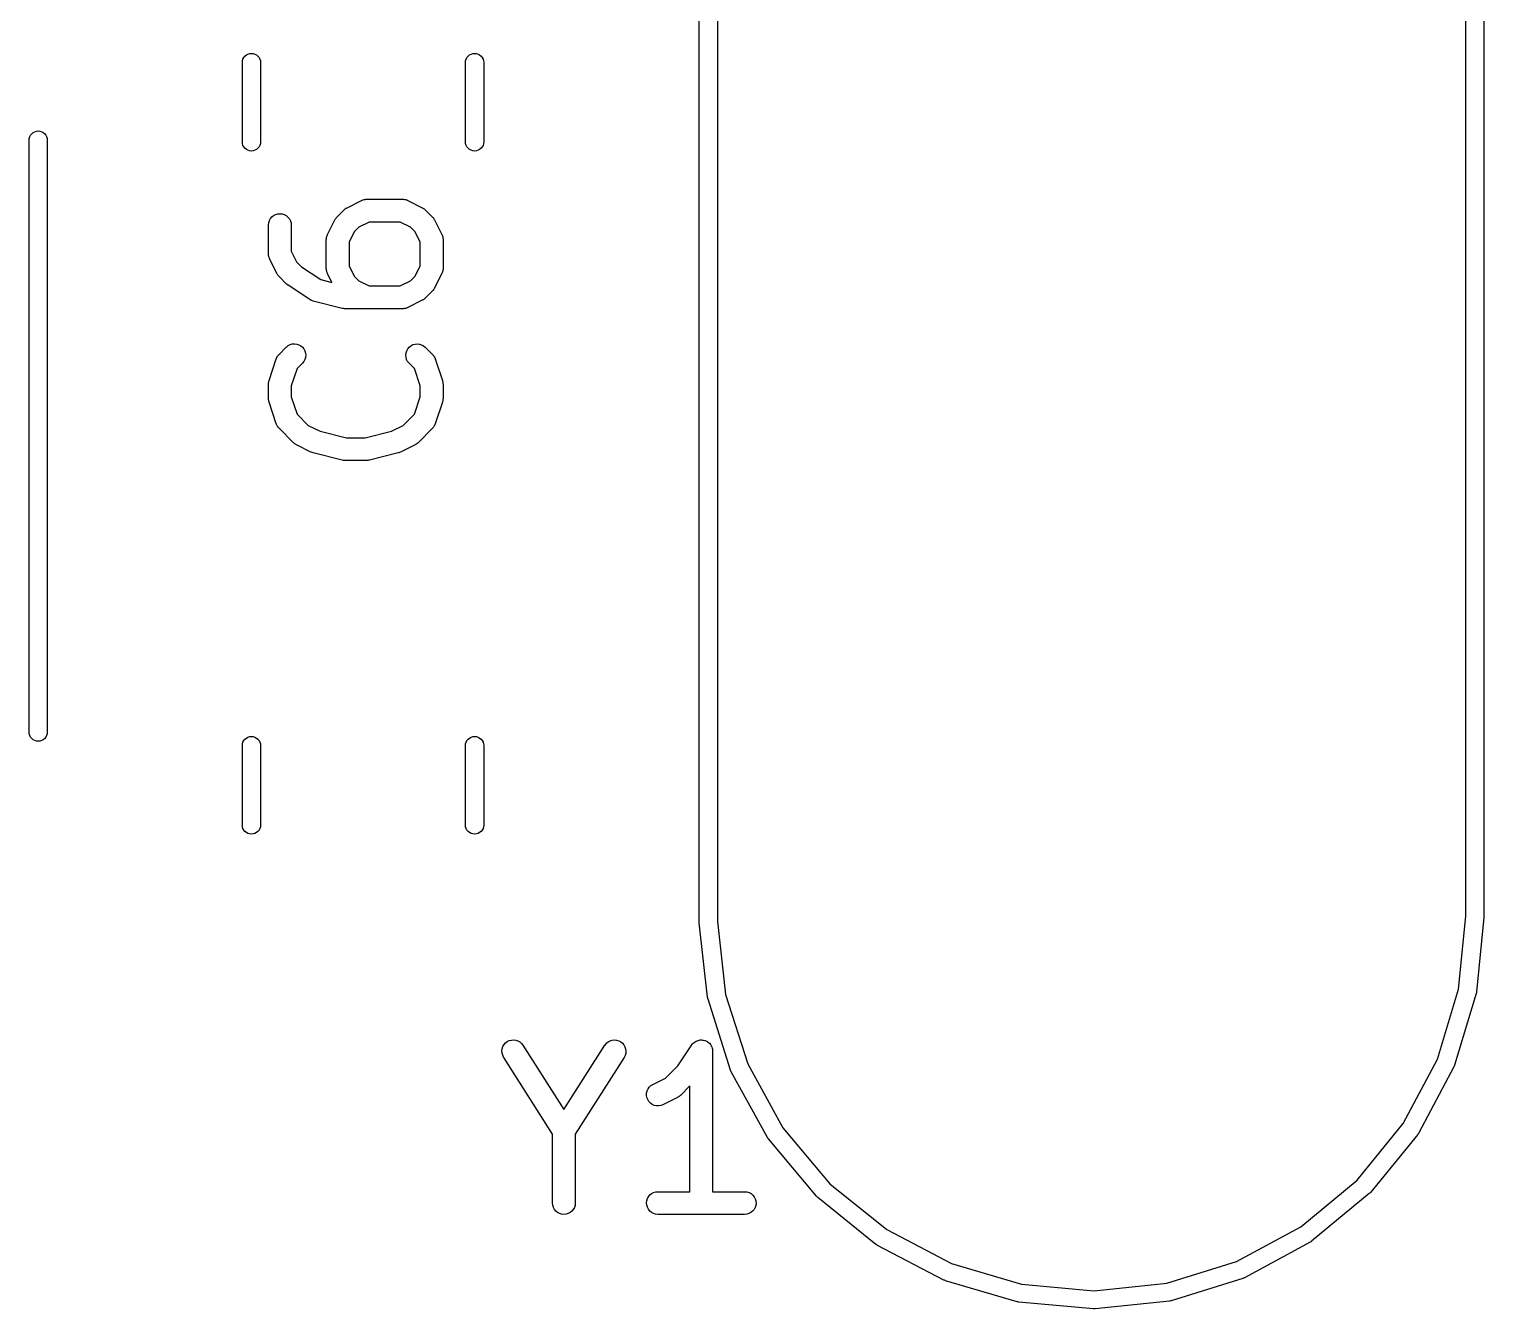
# Model space of a CAD drawing. Extents: x -1.2 to 49.3, y 2.3 to 45.6.
# Drawn here: x 27.1 to 36.69, y 2.25 to 10.68 of the extents above; entities that cross this region are included whole.
import ezdxf

# ---------------------------------------------------------------- set-up
doc = ezdxf.new("R2010")
doc.units = 0
doc.layers.add('BLACK', color=7, linetype='CONTINUOUS')

msp = doc.modelspace()

# ---------------------------------------------------------------- linework, layer by layer
at = {"layer": 'BLACK', "linetype": 'CONTINUOUS'}
for p, q in [((31.515, 4.83205), (31.515, 11.0879)), ((31.635, 11.0821), (31.635, 4.83528)), ((36.565, 4.83795), (36.565, 11.0847)), ((36.685, 11.0879), (36.685, 4.83205)), ((28.505, 10.4642), (28.5059, 10.473)), ((28.505, 9.9358), (28.505, 10.4642)), ((28.5059, 10.473), (28.5093, 10.4843)), ((28.5093, 10.4843), (28.5149, 10.4947)), ((28.5149, 10.4947), (28.5224, 10.5039)), ((28.5224, 10.5039), (28.5315, 10.5114)), ((28.5315, 10.5114), (28.5419, 10.517)), ((28.5419, 10.517), (28.5532, 10.5204)), ((28.5532, 10.5204), (28.565, 10.5215)), ((28.565, 10.5215), (28.5768, 10.5204)), ((28.5768, 10.5204), (28.5881, 10.517)), ((28.5881, 10.517), (28.5985, 10.5114)), ((28.5985, 10.5114), (28.6076, 10.5039)), ((28.6076, 10.5039), (28.6151, 10.4947)), ((28.6151, 10.4947), (28.6207, 10.4843)), ((28.6207, 10.4843), (28.6241, 10.473)), ((28.6241, 10.473), (28.625, 10.4642)), ((28.625, 10.4642), (28.625, 9.9358)), ((29.975, 10.4642), (29.9759, 10.473)), ((29.975, 9.9358), (29.975, 10.4642)), ((29.9759, 10.473), (29.9793, 10.4843)), ((29.9793, 10.4843), (29.9849, 10.4947)), ((29.9849, 10.4947), (29.9924, 10.5039)), ((29.9924, 10.5039), (30.0015, 10.5114)), ((30.0015, 10.5114), (30.0119, 10.517)), ((30.0119, 10.517), (30.0232, 10.5204)), ((30.0232, 10.5204), (30.035, 10.5215)), ((30.035, 10.5215), (30.0468, 10.5204)), ((30.0468, 10.5204), (30.0581, 10.517)), ((30.0581, 10.517), (30.0685, 10.5114)), ((30.0685, 10.5114), (30.0776, 10.5039)), ((30.0776, 10.5039), (30.0851, 10.4947)), ((30.0851, 10.4947), (30.0907, 10.4843)), ((30.0907, 10.4843), (30.0941, 10.473)), ((30.0941, 10.473), (30.095, 10.4642)), ((30.095, 10.4642), (30.095, 9.9358)), ((27.1009, 9.96176), (27.1043, 9.97307)), ((27.1043, 9.97307), (27.1099, 9.98349)), ((27.1099, 9.98349), (27.1174, 9.99263)), ((27.1174, 9.99263), (27.1265, 10.0001)), ((27.1265, 10.0001), (27.1369, 10.0057)), ((27.1369, 10.0057), (27.1482, 10.0091)), ((27.1482, 10.0091), (27.16, 10.0103)), ((27.16, 10.0103), (27.1718, 10.0091)), ((27.1718, 10.0091), (27.1831, 10.0057)), ((27.1831, 10.0057), (27.1935, 10.0001)), ((27.1935, 10.0001), (27.2026, 9.99263)), ((27.2026, 9.99263), (27.2101, 9.98349)), ((27.2101, 9.98349), (27.2157, 9.97307)), ((27.2157, 9.97307), (27.2191, 9.96176)), ((27.1, 9.95295), (27.1009, 9.96176)), ((27.1, 8.00295), (27.1, 9.95295)), ((27.2191, 9.96176), (27.22, 9.95295)), ((27.22, 9.95295), (27.22, 6.04705)), ((28.5059, 9.92699), (28.505, 9.9358)), ((28.5093, 9.91568), (28.5059, 9.92699)), ((28.5149, 9.90525), (28.5093, 9.91568)), ((28.5224, 9.89612), (28.5149, 9.90525)), ((28.5315, 9.88862), (28.5224, 9.89612)), ((28.5419, 9.88305), (28.5315, 9.88862)), ((28.5532, 9.87962), (28.5419, 9.88305)), ((28.565, 9.87846), (28.5532, 9.87962)), ((28.5768, 9.87962), (28.565, 9.87846)), ((28.5881, 9.88305), (28.5768, 9.87962)), ((28.5985, 9.88862), (28.5881, 9.88305)), ((28.6076, 9.89612), (28.5985, 9.88862)), ((28.6151, 9.90525), (28.6076, 9.89612)), ((28.6207, 9.91568), (28.6151, 9.90525)), ((28.6241, 9.92699), (28.6207, 9.91568)), ((28.625, 9.9358), (28.6241, 9.92699)), ((29.9759, 9.92699), (29.975, 9.9358)), ((29.9793, 9.91568), (29.9759, 9.92699)), ((29.9849, 9.90525), (29.9793, 9.91568)), ((29.9924, 9.89612), (29.9849, 9.90525)), ((30.0015, 9.88862), (29.9924, 9.89612)), ((30.0119, 9.88305), (30.0015, 9.88862)), ((30.0232, 9.87962), (30.0119, 9.88305)), ((30.035, 9.87846), (30.0232, 9.87962)), ((30.0468, 9.87962), (30.035, 9.87846)), ((30.0581, 9.88305), (30.0468, 9.87962)), ((30.0685, 9.88862), (30.0581, 9.88305)), ((30.0776, 9.89612), (30.0685, 9.88862)), ((30.0851, 9.90525), (30.0776, 9.89612)), ((30.0907, 9.91568), (30.0851, 9.90525)), ((30.0941, 9.92699), (30.0907, 9.91568)), ((30.095, 9.9358), (30.0941, 9.92699)), ((29.1279, 9.44351), (29.1755, 9.49113)), ((29.1755, 9.49113), (29.1763, 9.49186)), ((29.1763, 9.49186), (29.1796, 9.49449)), ((29.1796, 9.49449), (29.1826, 9.49739)), ((29.1826, 9.49739), (29.1853, 9.49905)), ((29.1853, 9.49905), (29.1877, 9.501)), ((29.1877, 9.501), (29.1915, 9.50293)), ((29.1915, 9.50293), (29.195, 9.50518)), ((29.195, 9.50518), (29.2903, 9.5528)), ((29.2903, 9.5528), (29.2912, 9.55326)), ((29.2912, 9.55326), (29.2933, 9.55402)), ((29.2933, 9.55402), (29.2952, 9.55506)), ((29.2952, 9.55506), (29.3001, 9.55654)), ((29.3001, 9.55654), (29.3049, 9.5583)), ((29.3049, 9.5583), (29.3071, 9.55865)), ((29.3071, 9.55865), (29.3092, 9.55929)), ((29.3092, 9.55929), (29.3143, 9.55979)), ((29.3143, 9.55979), (29.3194, 9.56059)), ((29.3194, 9.56059), (29.3216, 9.5605)), ((29.3216, 9.5605), (29.3238, 9.56072)), ((29.3238, 9.56072), (29.5619, 9.56072)), ((29.5619, 9.56072), (29.563, 9.56071)), ((29.563, 9.56071), (29.5651, 9.56046)), ((29.5651, 9.56046), (29.5674, 9.56052)), ((29.5674, 9.56052), (29.5724, 9.55965)), ((29.5724, 9.55965), (29.5775, 9.55908)), ((29.5775, 9.55908), (29.5796, 9.55841)), ((29.5796, 9.55841), (29.5818, 9.55804)), ((29.5818, 9.55804), (29.5866, 9.5562)), ((29.5866, 9.5562), (29.5914, 9.55465)), ((29.5914, 9.55465), (29.5934, 9.55359)), ((29.5934, 9.55359), (29.5954, 9.5528)), ((29.5954, 9.5528), (29.6907, 9.50518)), ((29.6907, 9.50518), (29.6916, 9.5047)), ((29.6916, 9.5047), (29.6952, 9.50241)), ((29.6952, 9.50241), (29.6989, 9.50042)), ((29.6989, 9.50042), (29.7013, 9.49844)), ((29.7013, 9.49844), (29.7039, 9.49674)), ((29.7039, 9.49674), (29.7069, 9.4938)), ((29.7069, 9.4938), (29.7102, 9.49113)), ((29.7102, 9.49113), (29.7578, 9.44351)), ((28.6774, 9.39152), (28.679, 9.40607)), ((28.679, 9.40607), (28.6834, 9.42002)), ((28.6834, 9.42002), (28.6905, 9.43285)), ((28.6905, 9.43285), (28.6999, 9.44406)), ((28.6999, 9.44406), (28.7113, 9.45323)), ((28.7113, 9.45323), (28.7243, 9.46002)), ((28.7243, 9.46002), (28.7383, 9.46415)), ((28.7383, 9.46415), (28.7529, 9.46547)), ((28.7529, 9.46547), (28.7675, 9.46394)), ((28.7675, 9.46394), (28.7814, 9.45962)), ((28.7814, 9.45962), (28.7943, 9.45266)), ((28.7943, 9.45266), (28.8056, 9.44332)), ((28.8056, 9.44332), (28.8148, 9.43198)), ((28.8148, 9.43198), (28.8217, 9.41906)), ((28.8217, 9.41906), (28.826, 9.40504)), ((28.826, 9.40504), (28.8274, 9.39048)), ((29.0663, 9.32878), (29.1139, 9.42402)), ((29.1139, 9.42402), (29.1143, 9.42495)), ((29.1143, 9.42495), (29.1166, 9.42849)), ((29.1166, 9.42849), (29.1186, 9.4322)), ((29.1186, 9.4322), (29.1206, 9.43461)), ((29.1206, 9.43461), (29.1223, 9.43723)), ((29.1223, 9.43723), (29.1252, 9.44025)), ((29.1252, 9.44025), (29.1279, 9.44351)), ((29.3415, 9.41071), (29.273, 9.37646)), ((29.5442, 9.41071), (29.3415, 9.41071)), ((29.6127, 9.37646), (29.5442, 9.41071)), ((29.7578, 9.44351), (29.7585, 9.44276)), ((29.7585, 9.44276), (29.7612, 9.43947)), ((29.7612, 9.43947), (29.7641, 9.43641)), ((29.7641, 9.43641), (29.7657, 9.43376)), ((29.7657, 9.43376), (29.7677, 9.43132)), ((29.7677, 9.43132), (29.7696, 9.42759)), ((29.7696, 9.42759), (29.7718, 9.42402)), ((29.7718, 9.42402), (29.8195, 9.32878)), ((28.6774, 9.39048), (28.6774, 9.39152)), ((28.6774, 9.2), (28.6774, 9.39048)), ((28.8274, 9.39048), (28.8274, 9.21771)), ((29.0583, 9.29629), (29.0586, 9.29848)), ((29.0585, 9.30069), (29.0594, 9.30574)), ((29.0586, 9.29848), (29.0585, 9.30069)), ((29.0594, 9.30574), (29.06, 9.31083)), ((29.06, 9.31083), (29.0606, 9.31293)), ((29.0606, 9.31293), (29.061, 9.31511)), ((29.061, 9.31511), (29.0628, 9.3199)), ((29.0628, 9.3199), (29.0644, 9.32479)), ((29.0644, 9.32479), (29.0655, 9.32672)), ((29.0655, 9.32672), (29.0663, 9.32878)), ((29.2426, 9.34605), (29.2083, 9.27753)), ((29.273, 9.37646), (29.2426, 9.34605)), ((29.6431, 9.34605), (29.6127, 9.37646)), ((29.6774, 9.27753), (29.6431, 9.34605)), ((29.8195, 9.32878), (29.8199, 9.32784)), ((29.8199, 9.32784), (29.8207, 9.32576)), ((29.8207, 9.32576), (29.8217, 9.32382)), ((29.8217, 9.32382), (29.8232, 9.31891)), ((29.8232, 9.31891), (29.825, 9.3141)), ((29.825, 9.3141), (29.8253, 9.31193)), ((29.8253, 9.31193), (29.826, 9.30981)), ((29.826, 9.30981), (29.8265, 9.3047)), ((29.8265, 9.3047), (29.8273, 9.29964)), ((29.8273, 9.29964), (29.8272, 9.29743)), ((28.8274, 9.21771), (28.8616, 9.14919)), ((29.0583, 9.29524), (29.0583, 9.29629)), ((29.0583, 9.10476), (29.0583, 9.29524)), ((29.2083, 9.27753), (29.2083, 9.12247)), ((29.6774, 9.12247), (29.6774, 9.27753)), ((29.8272, 9.29743), (29.8274, 9.29524)), ((29.8274, 9.29524), (29.8274, 9.10476)), ((28.6776, 9.19781), (28.6774, 9.2)), ((28.6775, 9.1956), (28.6776, 9.19781)), ((28.6783, 9.19054), (28.6775, 9.1956)), ((28.6788, 9.18543), (28.6783, 9.19054)), ((28.6794, 9.18331), (28.6788, 9.18543)), ((28.6798, 9.18114), (28.6794, 9.18331)), ((28.6816, 9.17633), (28.6798, 9.18114)), ((28.683, 9.17142), (28.6816, 9.17633)), ((28.6841, 9.16947), (28.683, 9.17142)), ((28.6848, 9.1674), (28.6841, 9.16947)), ((28.6853, 9.16646), (28.6848, 9.1674)), ((28.7329, 9.07122), (28.6853, 9.16646)), ((28.8616, 9.14919), (28.8954, 9.11543)), ((28.8954, 9.11543), (29.0213, 9.03151)), ((29.2083, 9.12247), (29.2426, 9.05395)), ((29.6431, 9.05395), (29.6774, 9.12247)), ((28.7352, 9.06765), (28.7329, 9.07122)), ((28.7371, 9.06391), (28.7352, 9.06765)), ((28.739, 9.06147), (28.7371, 9.06391)), ((28.7407, 9.05883), (28.739, 9.06147)), ((28.7436, 9.05576), (28.7407, 9.05883)), ((28.7462, 9.05247), (28.7436, 9.05576)), ((28.747, 9.05173), (28.7462, 9.05247)), ((28.7946, 9.00411), (28.747, 9.05173)), ((29.0213, 9.03151), (29.0954, 9.01299)), ((29.0585, 9.10257), (29.0583, 9.10476)), ((29.0585, 9.10036), (29.0585, 9.10257)), ((29.0593, 9.0953), (29.0585, 9.10036)), ((29.0598, 9.09019), (29.0593, 9.0953)), ((29.0604, 9.08807), (29.0598, 9.09019)), ((29.0607, 9.0859), (29.0604, 9.08807)), ((29.0625, 9.0811), (29.0607, 9.0859)), ((29.064, 9.07618), (29.0625, 9.0811)), ((29.065, 9.07423), (29.064, 9.07618)), ((29.0658, 9.07216), (29.065, 9.07423)), ((29.0663, 9.07122), (29.0658, 9.07216)), ((29.0954, 9.01299), (29.0663, 9.07122)), ((29.2426, 9.05395), (29.273, 9.02354)), ((29.273, 9.02354), (29.3415, 8.98929)), ((29.5442, 8.98929), (29.6127, 9.02354)), ((29.6127, 9.02354), (29.6431, 9.05395)), ((29.8195, 9.07122), (29.7718, 8.97598)), ((29.8203, 9.07328), (29.8195, 9.07122)), ((29.8213, 9.07522), (29.8203, 9.07328)), ((29.8229, 9.08009), (29.8213, 9.07522)), ((29.8247, 9.08489), (29.8229, 9.08009)), ((29.8251, 9.08707), (29.8247, 9.08489)), ((29.8257, 9.08917), (29.8251, 9.08707)), ((29.8263, 9.09426), (29.8257, 9.08917)), ((29.8272, 9.09931), (29.8263, 9.09426)), ((29.8274, 9.10371), (29.8271, 9.10152)), ((29.8271, 9.10152), (29.8272, 9.09931)), ((29.8274, 9.10476), (29.8274, 9.10371)), ((28.7999, 8.99977), (28.7946, 9.00411)), ((28.8051, 8.99533), (28.7999, 8.99977)), ((28.8059, 8.99482), (28.8051, 8.99533)), ((28.806, 8.99474), (28.8059, 8.99482)), ((28.8059, 8.99482), (28.8059, 8.99482)), ((28.8059, 8.99482), (28.8059, 8.99482)), ((28.9489, 8.8995), (28.806, 8.99474)), ((29.3415, 8.98929), (29.5442, 8.98929)), ((29.7578, 8.95649), (29.7102, 8.90887)), ((29.7605, 8.95975), (29.7578, 8.95649)), ((29.7634, 8.96277), (29.7605, 8.95975)), ((29.7651, 8.96539), (29.7634, 8.96277)), ((29.7671, 8.9678), (29.7651, 8.96539)), ((29.7691, 8.97151), (29.7671, 8.9678)), ((29.7714, 8.97505), (29.7691, 8.97151)), ((29.7718, 8.97598), (29.7714, 8.97505)), ((28.9533, 8.89714), (28.9489, 8.8995)), ((28.9576, 8.89452), (28.9533, 8.89714)), ((28.9597, 8.89371), (28.9576, 8.89452)), ((28.9618, 8.89261), (28.9597, 8.89371)), ((28.9666, 8.89115), (28.9618, 8.89261)), ((28.9713, 8.88941), (28.9666, 8.89115)), ((28.9723, 8.88914), (28.9713, 8.88941)), ((29.1628, 8.84152), (28.9723, 8.88914)), ((29.1641, 8.84133), (29.1628, 8.84152)), ((29.1654, 8.84093), (29.1641, 8.84133)), ((29.1713, 8.84026), (29.1654, 8.84093)), ((29.1772, 8.83938), (29.1713, 8.84026)), ((29.1786, 8.83944), (29.1772, 8.83938)), ((29.1799, 8.83929), (29.1786, 8.83944)), ((29.181, 8.83929), (29.1799, 8.83929)), ((29.5619, 8.83929), (29.181, 8.83929)), ((29.5641, 8.8395), (29.5619, 8.83929)), ((29.5663, 8.83941), (29.5641, 8.8395)), ((29.5714, 8.84021), (29.5663, 8.83941)), ((29.5765, 8.84071), (29.5714, 8.84021)), ((29.5786, 8.84135), (29.5765, 8.84071)), ((29.5808, 8.8417), (29.5786, 8.84135)), ((29.5856, 8.84346), (29.5808, 8.8417)), ((29.5905, 8.84494), (29.5856, 8.84346)), ((29.5924, 8.84598), (29.5905, 8.84494)), ((29.5945, 8.84674), (29.5924, 8.84598)), ((29.5954, 8.8472), (29.5945, 8.84674)), ((29.6907, 8.89482), (29.5954, 8.8472)), ((29.6943, 8.89707), (29.6907, 8.89482)), ((29.698, 8.899), (29.6943, 8.89707)), ((29.7004, 8.90095), (29.698, 8.899)), ((29.7031, 8.90261), (29.7004, 8.90095)), ((29.7061, 8.90551), (29.7031, 8.90261)), ((29.7094, 8.90814), (29.7061, 8.90551)), ((29.7102, 8.90887), (29.7094, 8.90814)), ((28.7377, 8.52744), (28.7409, 8.5314)), ((28.7409, 8.5314), (28.7439, 8.53554)), ((28.7439, 8.53554), (28.7456, 8.53704)), ((28.7456, 8.53704), (28.747, 8.53875)), ((28.747, 8.53875), (28.7946, 8.58637)), ((28.7946, 8.58637), (28.7953, 8.5871)), ((28.7953, 8.5871), (28.8068, 8.59623)), ((28.8068, 8.59623), (28.8198, 8.60297)), ((28.8198, 8.60297), (28.8338, 8.60705)), ((28.8338, 8.60705), (28.8484, 8.60833)), ((28.8484, 8.60833), (28.863, 8.60675)), ((28.863, 8.60675), (28.8769, 8.60237)), ((28.8769, 8.60237), (28.8898, 8.59536)), ((28.8898, 8.59536), (28.901, 8.586)), ((28.901, 8.586), (28.9102, 8.57462)), ((28.9102, 8.57462), (28.9171, 8.56167)), ((28.9171, 8.56167), (28.9212, 8.54764)), ((28.9226, 8.53307), (28.9211, 8.51851)), ((28.9212, 8.54764), (28.9226, 8.53307)), ((29.5821, 8.53412), (29.5837, 8.54867)), ((29.5834, 8.51954), (29.5821, 8.53412)), ((29.5837, 8.54867), (29.5881, 8.56264)), ((29.5881, 8.56264), (29.5951, 8.57549)), ((29.5951, 8.57549), (29.6045, 8.58674)), ((29.6045, 8.58674), (29.6159, 8.59595)), ((29.6159, 8.59595), (29.6288, 8.60277)), ((29.6288, 8.60277), (29.6428, 8.60696)), ((29.6428, 8.60696), (29.6574, 8.60833)), ((29.6574, 8.60833), (29.672, 8.60685)), ((29.672, 8.60685), (29.686, 8.60257)), ((29.686, 8.60257), (29.6989, 8.59566)), ((29.6989, 8.59566), (29.7102, 8.58637)), ((29.7102, 8.58637), (29.7578, 8.53875)), ((29.7578, 8.53875), (29.7585, 8.538)), ((29.7585, 8.538), (29.7599, 8.53628)), ((29.7599, 8.53628), (29.7615, 8.53476)), ((29.7615, 8.53476), (29.7645, 8.53056)), ((28.6812, 8.36658), (28.7288, 8.50943)), ((28.7288, 8.50943), (28.7292, 8.51042)), ((28.7292, 8.51042), (28.7301, 8.51243)), ((28.7301, 8.51243), (28.7308, 8.51454)), ((28.7308, 8.51454), (28.7332, 8.51906)), ((28.7332, 8.51906), (28.7353, 8.52371)), ((28.7353, 8.52371), (28.7366, 8.52549)), ((28.7366, 8.52549), (28.7377, 8.52744)), ((28.8656, 8.4452), (28.8274, 8.33069)), ((28.9007, 8.4803), (28.8656, 8.4452)), ((28.9099, 8.49161), (28.9007, 8.4803)), ((28.9169, 8.50451), (28.9099, 8.49161)), ((28.9211, 8.51851), (28.9169, 8.50451)), ((29.5875, 8.50548), (29.5834, 8.51954)), ((29.5942, 8.49249), (29.5875, 8.50548)), ((29.6034, 8.48105), (29.5942, 8.49249)), ((29.6041, 8.4803), (29.6034, 8.48105)), ((29.6392, 8.4452), (29.6041, 8.4803)), ((29.6774, 8.33069), (29.6392, 8.4452)), ((29.7645, 8.53056), (29.7677, 8.52656)), ((29.7677, 8.52656), (29.7687, 8.52461)), ((29.7687, 8.52461), (29.77, 8.5228)), ((29.77, 8.5228), (29.772, 8.51811)), ((29.772, 8.51811), (29.7744, 8.51357)), ((29.7744, 8.51357), (29.775, 8.51145)), ((29.775, 8.51145), (29.7759, 8.50943)), ((29.7759, 8.50943), (29.8235, 8.36658)), ((28.6774, 8.3439), (28.6779, 8.34809)), ((28.6774, 8.34286), (28.6774, 8.3439)), ((28.6774, 8.24762), (28.6774, 8.34286)), ((28.6779, 8.34809), (28.678, 8.3523)), ((28.678, 8.3523), (28.6787, 8.35535)), ((28.6787, 8.35535), (28.679, 8.35845)), ((28.679, 8.35845), (28.6803, 8.36247)), ((28.6803, 8.36247), (28.6812, 8.36658)), ((29.8235, 8.36658), (29.8239, 8.36558)), ((29.8239, 8.36558), (29.8247, 8.36146)), ((29.8247, 8.36146), (29.826, 8.35743)), ((29.826, 8.35743), (29.8263, 8.35431)), ((29.8263, 8.35431), (29.8269, 8.35126)), ((29.8269, 8.35126), (29.827, 8.34706)), ((29.827, 8.34706), (29.8274, 8.34286)), ((29.8274, 8.34286), (29.8274, 8.24762)), ((28.6778, 8.24342), (28.6774, 8.24762)), ((28.6779, 8.23921), (28.6778, 8.24342)), ((28.8274, 8.33069), (28.8274, 8.25979)), ((28.8274, 8.25979), (28.8656, 8.14528)), ((29.6392, 8.14528), (29.6774, 8.25979)), ((29.6774, 8.25979), (29.6774, 8.33069)), ((29.8274, 8.24657), (29.8269, 8.24238)), ((29.8274, 8.24762), (29.8274, 8.24657)), ((28.6785, 8.23616), (28.6779, 8.23921)), ((28.6788, 8.23305), (28.6785, 8.23616)), ((28.68, 8.22902), (28.6788, 8.23305)), ((28.6809, 8.2249), (28.68, 8.22902)), ((28.6812, 8.2239), (28.6809, 8.2249)), ((28.7288, 8.08104), (28.6812, 8.2239)), ((29.8235, 8.2239), (29.7759, 8.08104)), ((29.8245, 8.22801), (29.8235, 8.2239)), ((29.8257, 8.23203), (29.8245, 8.22801)), ((29.8261, 8.23513), (29.8257, 8.23203)), ((29.8268, 8.23818), (29.8261, 8.23513)), ((29.8269, 8.24238), (29.8268, 8.23818)), ((28.7297, 8.07903), (28.7288, 8.08104)), ((28.7304, 8.07691), (28.7297, 8.07903)), ((28.7327, 8.07236), (28.7304, 8.07691)), ((28.7348, 8.06768), (28.7327, 8.07236)), ((28.7361, 8.06587), (28.7348, 8.06768)), ((28.7371, 8.06391), (28.7361, 8.06587)), ((28.7403, 8.05991), (28.7371, 8.06391)), ((28.7433, 8.05572), (28.7403, 8.05991)), ((28.7449, 8.0542), (28.7433, 8.05572)), ((28.7462, 8.05247), (28.7449, 8.0542)), ((28.747, 8.05173), (28.7462, 8.05247)), ((28.8422, 7.95649), (28.747, 8.05173)), ((28.8656, 8.14528), (28.9397, 8.07116)), ((28.9397, 8.07116), (29.0167, 8.03267)), ((29.4881, 8.03267), (29.5651, 8.07116)), ((29.5651, 8.07116), (29.6392, 8.14528)), ((29.7578, 8.05173), (29.6626, 7.95649)), ((29.7592, 8.05343), (29.7578, 8.05173)), ((29.7608, 8.05493), (29.7592, 8.05343)), ((29.7638, 8.05907), (29.7608, 8.05493)), ((29.7671, 8.06304), (29.7638, 8.05907)), ((29.7681, 8.06499), (29.7671, 8.06304)), ((29.7694, 8.06677), (29.7681, 8.06499)), ((29.7716, 8.07142), (29.7694, 8.06677)), ((29.774, 8.07594), (29.7716, 8.07142)), ((29.7746, 8.07805), (29.774, 8.07594)), ((29.7756, 8.08005), (29.7746, 8.07805)), ((29.7759, 8.08104), (29.7756, 8.08005)), ((27.1, 6.04705), (27.1, 8.00295)), ((27.1, 8.00295), (27.1, 8.00295)), ((28.8455, 7.95382), (28.8422, 7.95649)), ((29.0167, 8.03267), (29.1902, 7.98929)), ((29.1902, 7.98929), (29.3146, 7.98929)), ((29.3146, 7.98929), (29.4881, 8.03267)), ((29.6618, 7.95576), (29.6585, 7.95313)), ((29.6626, 7.95649), (29.6618, 7.95576)), ((28.8485, 7.95088), (28.8455, 7.95382)), ((28.8511, 7.94918), (28.8485, 7.95088)), ((28.8535, 7.9472), (28.8511, 7.94918)), ((28.8572, 7.94521), (28.8535, 7.9472)), ((28.8608, 7.94292), (28.8572, 7.94521)), ((28.8617, 7.94244), (28.8608, 7.94292)), ((28.9569, 7.89482), (28.8617, 7.94244)), ((28.9573, 7.8947), (28.9569, 7.89482)), ((28.9576, 7.89452), (28.9573, 7.8947)), ((28.9641, 7.89209), (28.9576, 7.89452)), ((28.9706, 7.88958), (28.9641, 7.89209)), ((28.9709, 7.88953), (28.9706, 7.88958)), ((28.9713, 7.88941), (28.9709, 7.88953)), ((28.9723, 7.88914), (28.9713, 7.88941)), ((29.1628, 7.84152), (28.9723, 7.88914)), ((29.5325, 7.88914), (29.342, 7.84152)), ((29.5328, 7.88926), (29.5325, 7.88914)), ((29.5331, 7.88932), (29.5328, 7.88926)), ((29.5396, 7.8917), (29.5331, 7.88932)), ((29.5463, 7.89406), (29.5396, 7.8917)), ((29.5466, 7.89424), (29.5463, 7.89406)), ((29.5469, 7.89436), (29.5466, 7.89424)), ((29.5478, 7.89482), (29.5469, 7.89436)), ((29.6431, 7.94244), (29.5478, 7.89482)), ((29.6466, 7.94469), (29.6431, 7.94244)), ((29.6504, 7.94662), (29.6466, 7.94469)), ((29.6528, 7.94857), (29.6504, 7.94662)), ((29.6555, 7.95023), (29.6528, 7.94857)), ((29.6585, 7.95313), (29.6555, 7.95023)), ((29.1641, 7.84133), (29.1628, 7.84152)), ((29.1654, 7.84092), (29.1641, 7.84133)), ((29.1713, 7.84026), (29.1654, 7.84092)), ((29.1772, 7.83938), (29.1713, 7.84026)), ((29.1786, 7.83944), (29.1772, 7.83938)), ((29.1799, 7.83929), (29.1786, 7.83944)), ((29.181, 7.83929), (29.1799, 7.83929)), ((29.3238, 7.83929), (29.181, 7.83929)), ((29.3251, 7.83942), (29.3238, 7.83929)), ((29.3265, 7.83933), (29.3251, 7.83942)), ((29.3324, 7.84013), (29.3265, 7.83933)), ((29.3384, 7.84071), (29.3324, 7.84013)), ((29.3397, 7.8411), (29.3384, 7.84071)), ((29.341, 7.84128), (29.3397, 7.8411)), ((29.342, 7.84152), (29.341, 7.84128)), ((27.1009, 6.03824), (27.1, 6.04705)), ((27.22, 6.04705), (27.2191, 6.03824)), ((27.1043, 6.02693), (27.1009, 6.03824)), ((27.1099, 6.0165), (27.1043, 6.02693)), ((27.1174, 6.00737), (27.1099, 6.0165)), ((27.1265, 5.99987), (27.1174, 6.00737)), ((27.1369, 5.9943), (27.1265, 5.99987)), ((27.1482, 5.99087), (27.1369, 5.9943)), ((27.16, 5.98971), (27.1482, 5.99087)), ((27.1718, 5.99087), (27.16, 5.98971)), ((27.1831, 5.9943), (27.1718, 5.99087)), ((27.1935, 5.99987), (27.1831, 5.9943)), ((27.2026, 6.00737), (27.1935, 5.99987)), ((27.2101, 6.0165), (27.2026, 6.00737)), ((27.2157, 6.02693), (27.2101, 6.0165)), ((27.2191, 6.03824), (27.2157, 6.02693)), ((28.505, 5.9642), (28.5059, 5.97301)), ((28.505, 5.4358), (28.505, 5.9642)), ((28.5059, 5.97301), (28.5093, 5.98432)), ((28.5093, 5.98432), (28.5149, 5.99475)), ((28.5149, 5.99475), (28.5224, 6.00388)), ((28.5224, 6.00388), (28.5315, 6.01138)), ((28.5315, 6.01138), (28.5419, 6.01695)), ((28.5419, 6.01695), (28.5532, 6.02038)), ((28.5532, 6.02038), (28.565, 6.02154)), ((28.565, 6.02154), (28.5768, 6.02038)), ((28.5768, 6.02038), (28.5881, 6.01695)), ((28.5881, 6.01695), (28.5985, 6.01138)), ((28.5985, 6.01138), (28.6076, 6.00388)), ((28.6076, 6.00388), (28.6151, 5.99475)), ((28.6151, 5.99475), (28.6207, 5.98432)), ((28.6207, 5.98432), (28.6241, 5.97301)), ((28.6241, 5.97301), (28.625, 5.9642)), ((28.625, 5.9642), (28.625, 5.4358)), ((29.975, 5.9642), (29.9759, 5.97301)), ((29.975, 5.4358), (29.975, 5.9642)), ((29.9759, 5.97301), (29.9793, 5.98432)), ((29.9793, 5.98432), (29.9849, 5.99475)), ((29.9849, 5.99475), (29.9924, 6.00388)), ((29.9924, 6.00388), (30.0015, 6.01138)), ((30.0015, 6.01138), (30.0119, 6.01695)), ((30.0119, 6.01695), (30.0232, 6.02038)), ((30.0232, 6.02038), (30.035, 6.02154)), ((30.035, 6.02154), (30.0468, 6.02038)), ((30.0468, 6.02038), (30.0581, 6.01695)), ((30.0581, 6.01695), (30.0685, 6.01138)), ((30.0685, 6.01138), (30.0776, 6.00388)), ((30.0776, 6.00388), (30.0851, 5.99475)), ((30.0851, 5.99475), (30.0907, 5.98432)), ((30.0907, 5.98432), (30.0941, 5.97301)), ((30.0941, 5.97301), (30.095, 5.9642)), ((30.095, 5.9642), (30.095, 5.4358)), ((28.5059, 5.42699), (28.505, 5.4358)), ((28.5093, 5.41568), (28.5059, 5.42699)), ((28.5149, 5.40525), (28.5093, 5.41568)), ((28.5224, 5.39612), (28.5149, 5.40525)), ((28.5315, 5.38862), (28.5224, 5.39612)), ((28.5419, 5.38305), (28.5315, 5.38862)), ((28.5532, 5.37962), (28.5419, 5.38305)), ((28.565, 5.37846), (28.5532, 5.37962)), ((28.5768, 5.37962), (28.565, 5.37846)), ((28.5881, 5.38305), (28.5768, 5.37962)), ((28.5985, 5.38862), (28.5881, 5.38305)), ((28.6076, 5.39612), (28.5985, 5.38862)), ((28.6151, 5.40525), (28.6076, 5.39612)), ((28.6207, 5.41568), (28.6151, 5.40525)), ((28.6241, 5.42699), (28.6207, 5.41568)), ((28.625, 5.4358), (28.6241, 5.42699)), ((29.9759, 5.42699), (29.975, 5.4358)), ((29.9793, 5.41568), (29.9759, 5.42699)), ((29.9849, 5.40525), (29.9793, 5.41568)), ((29.9924, 5.39612), (29.9849, 5.40525)), ((30.0015, 5.38862), (29.9924, 5.39612)), ((30.0119, 5.38305), (30.0015, 5.38862)), ((30.0232, 5.37962), (30.0119, 5.38305)), ((30.035, 5.37846), (30.0232, 5.37962)), ((30.0468, 5.37962), (30.035, 5.37846)), ((30.0581, 5.38305), (30.0468, 5.37962)), ((30.0685, 5.38862), (30.0581, 5.38305)), ((30.0776, 5.39612), (30.0685, 5.38862)), ((30.0851, 5.40525), (30.0776, 5.39612)), ((30.0907, 5.41568), (30.0851, 5.40525)), ((30.0941, 5.42699), (30.0907, 5.41568)), ((30.095, 5.4358), (30.0941, 5.42699)), ((31.515, 4.83186), (31.515, 4.83205)), ((31.5152, 4.79933), (31.515, 4.83186)), ((31.5155, 4.79662), (31.5152, 4.79933)), ((31.5155, 4.79389), (31.5155, 4.79662)), ((31.5156, 4.79306), (31.5155, 4.79389)), ((31.5706, 4.30333), (31.5156, 4.79306)), ((31.635, 4.83528), (31.6352, 4.8033)), ((31.6352, 4.8033), (31.6891, 4.32256)), ((36.5178, 4.35626), (36.565, 4.83795)), ((36.6847, 4.82914), (36.6366, 4.3387)), ((36.685, 4.83205), (36.6847, 4.82915)), ((36.6847, 4.82915), (36.6847, 4.82914)), ((31.6891, 4.32256), (31.8346, 3.86404)), ((36.3787, 3.89577), (36.5178, 4.35626)), ((36.6344, 4.32722), (36.4919, 3.85545)), ((36.6354, 4.33251), (36.6344, 4.32722)), ((36.6365, 4.33787), (36.6354, 4.33251)), ((36.6366, 4.3387), (36.6365, 4.33787)), ((31.5717, 4.29804), (31.5706, 4.30333)), ((31.5727, 4.29268), (31.5717, 4.29804)), ((31.573, 4.29188), (31.5727, 4.29268)), ((31.722, 3.82215), (31.573, 4.29188)), ((30.2155, 3.95015), (30.2174, 3.96466)), ((30.2165, 3.93554), (30.2155, 3.95015)), ((30.2202, 3.92139), (30.2165, 3.93554)), ((30.2174, 3.96466), (30.2221, 3.97852)), ((30.2221, 3.97852), (30.2294, 3.9912)), ((30.2294, 3.9912), (30.2391, 4.00223)), ((30.2391, 4.00223), (30.2507, 4.01117)), ((30.2507, 4.01117), (30.2638, 4.0177)), ((30.2638, 4.0177), (30.2779, 4.02156)), ((30.2779, 4.02156), (30.2925, 4.02259)), ((30.2925, 4.02259), (30.307, 4.02078)), ((30.307, 4.02078), (30.3209, 4.01617)), ((30.3209, 4.01617), (30.3336, 4.00896)), ((30.3336, 4.00896), (30.3447, 3.99941)), ((30.3447, 3.99941), (30.3538, 3.98789)), ((30.3538, 3.98789), (30.6238, 3.56351)), ((30.6238, 3.56351), (30.8939, 3.98789)), ((30.8939, 3.98789), (30.8944, 3.98876)), ((30.8944, 3.98876), (30.9036, 4.00016)), ((30.9036, 4.00016), (30.9148, 4.00956)), ((30.9148, 4.00956), (30.9277, 4.01659)), ((30.9277, 4.01659), (30.9416, 4.021)), ((30.9416, 4.021), (30.9562, 4.02261)), ((30.9562, 4.02261), (30.9708, 4.02137)), ((30.9708, 4.02137), (30.9848, 4.01732)), ((30.9848, 4.01732), (30.9978, 4.01061)), ((30.9978, 4.01061), (31.0093, 4.00151)), ((31.0093, 4.00151), (31.0188, 3.99035)), ((31.0188, 3.99035), (31.0259, 3.97756)), ((31.0259, 3.97756), (31.0304, 3.96364)), ((31.031, 3.9345), (31.027, 3.92041)), ((31.0304, 3.96364), (31.0321, 3.9491)), ((31.0321, 3.9491), (31.031, 3.9345)), ((31.375, 3.85254), (31.4662, 3.98922)), ((31.4662, 3.98922), (31.4667, 3.98998)), ((31.4667, 3.99), (31.4668, 3.99009)), ((31.4667, 3.98999), (31.4667, 3.99)), ((31.4667, 3.98998), (31.4667, 3.98999)), ((31.4668, 3.99009), (31.4715, 3.9957)), ((31.4715, 3.9957), (31.4761, 4.0012)), ((31.4761, 4.00124), (31.4762, 4.00129)), ((31.4761, 4.0012), (31.4761, 4.00124)), ((31.4762, 4.00129), (31.4821, 4.006)), ((31.4821, 4.006), (31.4875, 4.01038)), ((31.4875, 4.01038), (31.4876, 4.0104)), ((31.4876, 4.01044), (31.4944, 4.01399)), ((31.4876, 4.0104), (31.4876, 4.01044)), ((31.4944, 4.01399), (31.5005, 4.01716)), ((31.5005, 4.01717), (31.5006, 4.0172)), ((31.5005, 4.01716), (31.5005, 4.01717)), ((31.5006, 4.0172), (31.5078, 4.01932)), ((31.5078, 4.01932), (31.5145, 4.02129)), ((31.5145, 4.02129), (31.5146, 4.0213)), ((31.5146, 4.02131), (31.5218, 4.02196)), ((31.5146, 4.0213), (31.5146, 4.02131)), ((31.5218, 4.02196), (31.5291, 4.02262)), ((31.5291, 4.02262), (31.5292, 4.02261)), ((31.5292, 4.02261), (31.5292, 4.02262)), ((31.5292, 4.02262), (31.5367, 4.02182)), ((31.5367, 4.02182), (31.5437, 4.02109)), ((31.5437, 4.02109), (31.5437, 4.02107)), ((31.5437, 4.02107), (31.5438, 4.02107)), ((31.5438, 4.02107), (31.5511, 4.01877)), ((31.5511, 4.01877), (31.5576, 4.01676)), ((31.5576, 4.01676), (31.5577, 4.01673)), ((31.5577, 4.01673), (31.5577, 4.01671)), ((31.5577, 4.01671), (31.5643, 4.01317)), ((31.5643, 4.01317), (31.5705, 4.0098)), ((31.5705, 4.0098), (31.5706, 4.00976)), ((31.5706, 4.00976), (31.5706, 4.00973)), ((31.5706, 4.00973), (31.5762, 4.0051)), ((31.5762, 4.0051), (31.5818, 4.00047)), ((31.5818, 4.00047), (31.5818, 4.00042)), ((31.5818, 4.00042), (31.5819, 4.00038)), ((31.5819, 4.00038), (31.5867, 3.99442)), ((31.5867, 3.99442), (31.591, 3.98912)), ((31.591, 3.98912), (31.5911, 3.98908)), ((31.5911, 3.98908), (31.5911, 3.98903)), ((31.5911, 3.98903), (31.5948, 3.98208)), ((31.5948, 3.98208), (31.5979, 3.9762)), ((31.5979, 3.9762), (31.5979, 3.97615)), ((31.5979, 3.97615), (31.598, 3.97609)), ((31.598, 3.97609), (31.6001, 3.96889)), ((31.6001, 3.96889), (31.6021, 3.96219)), ((31.6021, 3.96219), (31.6021, 3.96213)), ((31.6021, 3.96213), (31.6022, 3.96207)), ((31.6022, 3.96207), (31.6029, 3.95474)), ((31.6029, 3.95474), (31.6036, 3.94762)), ((31.6036, 3.94762), (31.6036, 3.02262)), ((30.2266, 3.90824), (30.2202, 3.92139)), ((30.2272, 3.90735), (30.2266, 3.90824)), ((30.5488, 3.40197), (30.2272, 3.90735)), ((31.0204, 3.90735), (30.6988, 3.40197)), ((31.027, 3.92041), (31.0204, 3.90735)), ((31.2937, 3.77116), (31.375, 3.85254)), ((31.8346, 3.86404), (32.0663, 3.44252)), ((36.1529, 3.47105), (36.3787, 3.89577)), ((36.4875, 3.84463), (36.2561, 3.40952)), ((36.4895, 3.84967), (36.4875, 3.84463)), ((36.4917, 3.85465), (36.4895, 3.84967)), ((36.4919, 3.85545), (36.4917, 3.85465)), ((31.2093, 3.72899), (31.2937, 3.77116)), ((31.7241, 3.81715), (31.722, 3.82215)), ((31.7262, 3.81213), (31.7241, 3.81715)), ((31.7266, 3.81139), (31.7262, 3.81213)), ((31.964, 3.37955), (31.7266, 3.81139)), ((31.168, 3.65698), (31.1685, 3.67161)), ((31.1704, 3.64254), (31.168, 3.65698)), ((31.1685, 3.67161), (31.1718, 3.68587)), ((31.1755, 3.62883), (31.1704, 3.64254)), ((31.1718, 3.68587), (31.1778, 3.69922)), ((31.1778, 3.69922), (31.1863, 3.71114)), ((31.1863, 3.71114), (31.1969, 3.72119)), ((31.1969, 3.72119), (31.2093, 3.72899)), ((31.3716, 3.64244), (31.2764, 3.59482)), ((31.3752, 3.64469), (31.3716, 3.64244)), ((31.3789, 3.64662), (31.3752, 3.64469)), ((31.3814, 3.64857), (31.3789, 3.64662)), ((31.384, 3.65023), (31.3814, 3.64857)), ((31.3871, 3.65313), (31.384, 3.65023)), ((31.3904, 3.65576), (31.3871, 3.65313)), ((31.3911, 3.65649), (31.3904, 3.65576)), ((31.4536, 3.71893), (31.3911, 3.65649)), ((31.4536, 3.02262), (31.4536, 3.71893)), ((31.1832, 3.61639), (31.1755, 3.62883)), ((31.1932, 3.60568), (31.1832, 3.61639)), ((31.2051, 3.59711), (31.1932, 3.60568)), ((31.2184, 3.59101), (31.2051, 3.59711)), ((31.2326, 3.5876), (31.2184, 3.59101)), ((31.2473, 3.58703), (31.2326, 3.5876)), ((31.2617, 3.58932), (31.2473, 3.58703)), ((31.2755, 3.59436), (31.2617, 3.58932)), ((31.2764, 3.59482), (31.2755, 3.59436)), ((35.8489, 3.09828), (36.1529, 3.47105)), ((30.5488, 2.94762), (30.5488, 3.40197)), ((30.6988, 3.40197), (30.6988, 2.94762)), ((31.9671, 3.37507), (31.964, 3.37955)), ((31.9701, 3.37054), (31.9671, 3.37507)), ((31.9706, 3.36989), (31.9701, 3.37054)), ((32.2874, 2.99239), (31.9706, 3.36989)), ((32.0663, 3.44252), (32.3755, 3.07403)), ((36.2496, 3.39976), (35.9382, 3.01788)), ((36.2526, 3.4043), (36.2496, 3.39976)), ((36.2557, 3.40878), (36.2526, 3.4043)), ((36.2561, 3.40952), (36.2557, 3.40878)), ((32.3755, 3.07403), (32.7504, 2.77262)), ((35.4783, 2.79166), (35.8489, 3.09828)), ((31.1694, 2.9627), (31.1737, 2.97668)), ((31.1737, 2.97668), (31.1807, 2.98956)), ((31.1807, 2.98956), (31.19, 3.00084)), ((31.19, 3.00084), (31.2014, 3.01009)), ((31.2014, 3.01009), (31.2143, 3.01696)), ((31.2143, 3.01696), (31.2283, 3.02119)), ((31.2283, 3.02119), (31.2429, 3.02262)), ((31.2429, 3.02262), (31.4536, 3.02262)), ((31.6036, 3.02262), (31.8143, 3.02262)), ((31.8143, 3.02262), (31.8153, 3.02261)), ((31.8153, 3.02261), (31.8299, 3.02098)), ((31.8299, 3.02098), (31.8438, 3.01655)), ((31.8438, 3.01655), (31.8567, 3.0095)), ((31.8567, 3.0095), (31.8679, 3.00009)), ((31.8679, 3.00009), (31.877, 2.98869)), ((31.877, 2.98869), (31.8838, 2.97571)), ((31.8838, 2.97571), (31.888, 2.96167)), ((32.2912, 2.98861), (32.2874, 2.99239)), ((32.2951, 2.98473), (32.2912, 2.98861)), ((32.2958, 2.9842), (32.2951, 2.98473)), ((32.6798, 2.67541), (32.2958, 2.9842)), ((35.9299, 3.00957), (35.5502, 2.69545)), ((35.9337, 3.01343), (35.9299, 3.00957)), ((35.9376, 3.01723), (35.9337, 3.01343)), ((35.9382, 3.01788), (35.9376, 3.01723)), ((30.5502, 2.93305), (30.5488, 2.94762)), ((30.5545, 2.91904), (30.5502, 2.93305)), ((30.5613, 2.90612), (30.5545, 2.91904)), ((30.5706, 2.89477), (30.5613, 2.90612)), ((30.5819, 2.88544), (30.5706, 2.89477)), ((30.5947, 2.87848), (30.5819, 2.88544)), ((30.6087, 2.87415), (30.5947, 2.87848)), ((30.6519, 2.87808), (30.6379, 2.87395)), ((30.6649, 2.88486), (30.6519, 2.87808)), ((30.6763, 2.89403), (30.6649, 2.88486)), ((30.6857, 2.90525), (30.6763, 2.89403)), ((30.6927, 2.91807), (30.6857, 2.90525)), ((30.6972, 2.93203), (30.6927, 2.91807)), ((30.6988, 2.94657), (30.6972, 2.93203)), ((30.6988, 2.94762), (30.6988, 2.94657)), ((31.1679, 2.94814), (31.1694, 2.9627)), ((31.1692, 2.93357), (31.1679, 2.94814)), ((31.1733, 2.91952), (31.1692, 2.93357)), ((31.1801, 2.90655), (31.1733, 2.91952)), ((31.1893, 2.89514), (31.1801, 2.90655)), ((31.2005, 2.88574), (31.1893, 2.89514)), ((31.2133, 2.87868), (31.2005, 2.88574)), ((31.2273, 2.87426), (31.2133, 2.87868)), ((31.8429, 2.87828), (31.8289, 2.87405)), ((31.8558, 2.88515), (31.8429, 2.87828)), ((31.8671, 2.8944), (31.8558, 2.88515)), ((31.8765, 2.90568), (31.8671, 2.8944)), ((31.8834, 2.91856), (31.8765, 2.90568)), ((31.8878, 2.93254), (31.8834, 2.91856)), ((31.8893, 2.9471), (31.8878, 2.93254)), ((31.888, 2.96167), (31.8893, 2.9471)), ((30.6233, 2.87262), (30.6087, 2.87415)), ((30.6379, 2.87395), (30.6233, 2.87262)), ((31.2418, 2.87263), (31.2273, 2.87426)), ((31.2429, 2.87262), (31.2418, 2.87263)), ((31.8143, 2.87262), (31.2429, 2.87262)), ((31.8289, 2.87405), (31.8143, 2.87262)), ((35.0551, 2.56287), (35.4783, 2.79166)), ((32.7504, 2.77262), (33.1767, 2.54976)), ((35.5405, 2.6889), (35.107, 2.45452)), ((35.545, 2.69195), (35.5405, 2.6889)), ((35.5496, 2.69492), (35.545, 2.69195)), ((35.5502, 2.69545), (35.5496, 2.69492)), ((32.6843, 2.67245), (32.6798, 2.67541)), ((32.6889, 2.66939), (32.6843, 2.67245)), ((32.6896, 2.669), (32.6889, 2.66939)), ((33.1263, 2.44069), (32.6896, 2.669)), ((33.1767, 2.54976), (33.6382, 2.41395)), ((34.5956, 2.42063), (35.0551, 2.56287)), ((33.1314, 2.43865), (33.1263, 2.44069)), ((33.1364, 2.43654), (33.1314, 2.43865)), ((33.1372, 2.4363), (33.1364, 2.43654)), ((33.6099, 2.29717), (33.1372, 2.4363)), ((33.6382, 2.41395), (34.1172, 2.37035)), ((34.1172, 2.37035), (34.5956, 2.42063)), ((35.0962, 2.44998), (34.6255, 2.30425)), ((35.1013, 2.4521), (35.0962, 2.44998)), ((35.1063, 2.45412), (35.1013, 2.4521)), ((35.107, 2.45451), (35.1063, 2.45412)), ((35.107, 2.45452), (35.107, 2.45452)), ((35.107, 2.45452), (35.107, 2.45451)), ((34.614, 2.3019), (34.1239, 2.25039)), ((34.6193, 2.30299), (34.614, 2.3019)), ((34.6247, 2.30401), (34.6193, 2.30299)), ((34.6255, 2.30425), (34.6247, 2.30401)), ((33.6153, 2.29615), (33.6099, 2.29717)), ((33.6206, 2.29505), (33.6153, 2.29615)), ((33.6214, 2.29497), (33.6206, 2.29505)), ((34.1122, 2.25031), (33.6214, 2.29497)), ((34.1176, 2.25035), (34.1122, 2.25031)), ((34.1231, 2.25031), (34.1176, 2.25035)), ((34.1239, 2.25039), (34.1231, 2.25031))]:
    msp.add_line(p, q, dxfattribs=at)

doc.saveas('drawing.dxf')
